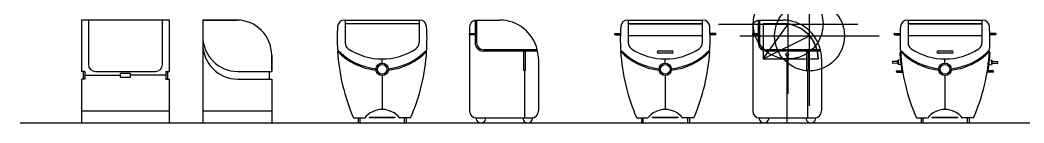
# Model space of a CAD drawing. Header units: millimetres. Extents: x 1077.9 to 1156.3, y 218.3 to 239.8.
# Drawn here: x 1077.91 to 1092.29, y 234.84 to 236.31 of the extents above; entities that cross this region are included whole.
import ezdxf

# ---------------------------------------------------------------- set-up
doc = ezdxf.new("R2010")
doc.units = ezdxf.units.MM
doc.header["$PDMODE"] = 34

msp = doc.modelspace()

# ---------------------------------------------------------------- linework, layer by layer
for p, q in [((1080.048, 236.314), (1078.788, 236.314)), ((1078.788, 236.314), (1078.788, 235.579)), ((1078.888, 236.314), (1078.888, 235.679)), ((1079.948, 235.679), (1079.948, 236.314)), ((1080.048, 235.579), (1080.048, 236.314)), ((1081.014, 236.314), (1080.527, 236.314)), ((1080.527, 236.314), (1080.527, 236.079)), ((1080.527, 236.314), (1081.014, 236.314)), ((1082.559, 236.314), (1083.635, 236.314)), ((1082.567, 236.314), (1082.567, 235.988)), ((1082.567, 236.264), (1083.627, 236.264)), ((1083.627, 236.314), (1083.627, 235.988)), ((1084.35, 236.22), (1084.35, 235.014)), ((1084.43, 236.312), (1084.43, 235.991)), ((1084.43, 236.307), (1084.45, 236.307)), ((1084.45, 236.314), (1084.781, 236.314)), ((1084.45, 236.314), (1084.45, 235.991)), ((1086.616, 236.314), (1087.692, 236.314)), ((1086.624, 236.314), (1086.624, 235.988)), ((1086.624, 236.264), (1087.684, 236.264)), ((1087.684, 236.258), (1086.624, 236.258)), ((1087.684, 236.314), (1087.684, 235.988)), ((1088.407, 236.22), (1088.407, 235.014)), ((1088.487, 236.312), (1088.487, 235.991)), ((1088.487, 236.307), (1088.506, 236.307)), ((1088.506, 236.314), (1088.838, 236.314)), ((1088.506, 236.314), (1088.506, 235.991)), ((1088.556, 236.264), (1088.838, 236.264)), ((1088.556, 236.264), (1088.556, 235.758)), ((1088.556, 235.758), (1088.915, 236.258)), ((1080.527, 236.079), (1080.527, 234.844)), ((1086.431, 236.124), (1086.511, 236.124)), ((1086.431, 236.104), (1086.431, 236.124)), ((1086.431, 236.104), (1086.511, 236.104)), ((1087.684, 236.088), (1086.624, 236.088)), ((1087.877, 236.124), (1087.796, 236.124)), ((1087.877, 236.104), (1087.797, 236.104)), ((1087.877, 236.104), (1087.877, 236.124)), ((1088.556, 235.758), (1089.222, 236.088)), ((1081.514, 235.814), (1081.514, 235.579)), ((1081.514, 235.579), (1081.514, 235.814)), ((1085.321, 235.891), (1084.55, 235.891)), ((1085.325, 235.871), (1084.55, 235.871)), ((1085.316, 235.891), (1085.316, 235.871)), ((1089.378, 235.891), (1088.606, 235.891)), ((1089.382, 235.871), (1088.606, 235.871)), ((1088.9, 234.844), (1088.9, 235.804)), ((1089.373, 235.891), (1089.373, 235.871)), ((1083.097, 235.698), (1083.097, 235.758)), ((1085.337, 235.758), (1085.337, 235.014)), ((1087.154, 235.698), (1087.154, 235.758)), ((1088.556, 235.758), (1089.344, 235.758)), ((1089.394, 235.758), (1089.394, 235.014)), ((1078.838, 235.579), (1078.788, 235.579)), ((1078.813, 235.579), (1078.813, 235.47)), ((1078.838, 235.579), (1078.838, 235.47)), ((1078.838, 235.525), (1079.343, 235.525)), ((1078.988, 235.579), (1079.848, 235.579)), ((1079.998, 235.525), (1079.493, 235.525)), ((1079.998, 235.579), (1079.998, 235.47)), ((1079.998, 235.579), (1080.048, 235.579)), ((1080.023, 235.579), (1080.023, 235.47)), ((1081.027, 235.579), (1081.514, 235.579)), ((1081.483, 235.47), (1081.483, 235.579)), ((1083.097, 235.52), (1083.097, 235.036)), ((1085.137, 235.591), (1085.137, 234.914)), ((1087.154, 235.52), (1087.154, 235.036)), ((1089.194, 235.591), (1089.194, 234.914)), ((1078.838, 235.47), (1078.788, 235.47)), ((1078.788, 235.47), (1078.788, 234.844)), ((1079.998, 235.47), (1080.048, 235.47)), ((1080.048, 234.844), (1080.048, 235.47)), ((1081.027, 235.47), (1081.514, 235.47)), ((1081.514, 235.47), (1081.514, 234.844)), ((1078.788, 235.014), (1080.048, 235.014)), ((1080.527, 235.014), (1081.514, 235.014)), ((1077.908, 234.844), (1106.68, 234.844)), ((1078.788, 234.844), (1080.048, 234.844)), ((1080.527, 234.844), (1081.514, 234.844)), ((1082.688, 234.914), (1082.845, 234.914)), ((1082.755, 234.914), (1082.755, 234.844)), ((1082.778, 234.914), (1082.778, 234.844)), ((1083.506, 234.914), (1083.349, 234.914)), ((1083.415, 234.914), (1083.415, 234.844)), ((1083.443, 234.914), (1083.443, 234.844)), ((1084.45, 234.914), (1085.237, 234.914)), ((1086.745, 234.914), (1086.901, 234.914)), ((1086.812, 234.914), (1086.812, 234.844)), ((1086.835, 234.914), (1086.835, 234.844)), ((1087.563, 234.914), (1087.406, 234.914)), ((1087.472, 234.914), (1087.472, 234.844)), ((1087.5, 234.914), (1087.5, 234.844)), ((1088.507, 234.914), (1089.294, 234.914))]:
    msp.add_line(p, q)
at = {"color": 4}
for p, q in [((1090.625, 236.314), (1091.7, 236.314)), ((1090.633, 236.314), (1090.633, 235.988)), ((1090.633, 236.264), (1091.693, 236.264)), ((1091.693, 236.258), (1090.633, 236.258)), ((1091.693, 236.314), (1091.693, 235.988)), ((1090.44, 236.124), (1090.52, 236.124)), ((1090.44, 236.104), (1090.52, 236.104)), ((1091.693, 236.088), (1090.633, 236.088)), ((1091.885, 236.124), (1091.805, 236.124)), ((1091.885, 236.104), (1091.805, 236.104)), ((1090.515, 235.851), (1090.525, 235.851)), ((1091.81, 235.851), (1091.8, 235.851)), ((1090.48, 235.723), (1090.41, 235.72)), ((1090.41, 235.72), (1090.411, 235.695)), ((1090.481, 235.697), (1090.411, 235.695)), ((1090.495, 235.733), (1090.48, 235.73)), ((1090.48, 235.73), (1090.481, 235.69)), ((1090.496, 235.688), (1090.481, 235.69)), ((1090.524, 235.747), (1090.494, 235.74)), ((1090.494, 235.74), (1090.496, 235.681)), ((1090.532, 235.676), (1090.496, 235.681)), ((1091.163, 235.698), (1091.163, 235.758)), ((1091.793, 235.676), (1091.829, 235.681)), ((1091.801, 235.747), (1091.831, 235.74)), ((1091.831, 235.74), (1091.829, 235.681)), ((1091.829, 235.688), (1091.844, 235.69)), ((1091.831, 235.733), (1091.846, 235.73)), ((1091.846, 235.73), (1091.844, 235.69)), ((1091.845, 235.723), (1091.915, 235.72)), ((1091.845, 235.697), (1091.915, 235.695)), ((1091.915, 235.72), (1091.915, 235.695)), ((1090.475, 235.59), (1090.555, 235.59)), ((1090.475, 235.571), (1090.558, 235.571)), ((1090.548, 235.571), (1090.558, 235.571)), ((1091.163, 235.52), (1091.163, 235.036)), ((1091.777, 235.571), (1091.767, 235.571)), ((1091.85, 235.571), (1091.767, 235.571)), ((1091.85, 235.59), (1091.77, 235.59)), ((1090.754, 234.914), (1090.91, 234.914)), ((1090.821, 234.914), (1090.821, 234.844)), ((1090.844, 234.914), (1090.844, 234.844)), ((1091.572, 234.914), (1091.415, 234.914)), ((1091.481, 234.914), (1091.481, 234.844)), ((1091.509, 234.914), (1091.509, 234.844))]:
    msp.add_line(p, q, dxfattribs=at)
msp.add_lwpolyline([(1088.556, 236.264), (1088.838, 236.264, -0.198912), (1089.196, 236.116, -0.198912), (1089.344, 235.758, -2.743988)], format="xyb")
for points in [[(1084.43, 236.104), (1084.35, 236.104), (1084.35, 236.124), (1084.43, 236.124)], [(1088.487, 236.104), (1088.407, 236.104), (1088.407, 236.124), (1088.487, 236.124)], [(1085.147, 235.871), (1085.147, 235.591), (1085.127, 235.591), (1085.127, 235.871)], [(1089.204, 235.871), (1089.204, 235.591), (1089.184, 235.591), (1089.184, 235.871)], [(1079.343, 235.55), (1079.343, 235.5), (1079.493, 235.5), (1079.493, 235.55)], [(1082.915, 234.926), (1083.278, 234.926), (1083.278, 234.914), (1082.915, 234.914)], [(1086.972, 234.926), (1087.335, 234.926), (1087.335, 234.914), (1086.972, 234.914)]]:
    msp.add_lwpolyline(points, close=True)
for points in [[(1087.054, 235.873), (1087.254, 235.873)], [(1087.254, 235.843), (1087.254, 235.843), (1087.054, 235.843)]]:
    msp.add_lwpolyline(points)
for points in [[(1091.063, 235.873), (1091.263, 235.873)], [(1091.263, 235.843), (1091.263, 235.843), (1091.063, 235.843)]]:
    msp.add_lwpolyline(points, dxfattribs=at)
msp.add_lwpolyline([(1090.981, 234.926), (1091.344, 234.926), (1091.344, 234.914), (1090.981, 234.914)], close=True, dxfattribs=at)
for centre, radius in [((1088.9, 235.824), 0.02), ((1083.097, 235.609), 0.089), ((1083.097, 235.609), 0.069), ((1087.154, 235.609), 0.089), ((1087.154, 235.609), 0.069)]:
    msp.add_circle(centre, radius)
for radius in [0.089, 0.069]:
    msp.add_circle((1091.163, 235.609), radius, dxfattribs=at)
for centre, radius, start, end in [((1081.014, 235.814), 0.5, 0, 90), ((1085.257, 236.037), 2.804, 176.2516, 182.9951), ((1082.559, 236.214), 0.1, 90, 176.2516), ((1083.635, 236.214), 0.1, 3.7484, 90), ((1080.936, 236.037), 2.804, 357.0049, 3.7484), ((1084.45, 236.214), 0.1, 101.476, 176.2516), ((1084.781, 235.758), 0.556, 13.7742, 90), ((1089.314, 236.037), 2.804, 176.2516, 182.9951), ((1086.616, 236.214), 0.1, 90, 176.2516), ((1087.692, 236.214), 0.1, 3.7484, 90), ((1084.993, 236.037), 2.804, 357.0049, 3.7484), ((1088.506, 236.214), 0.1, 101.476, 176.2516), ((1088.838, 235.758), 0.556, 13.7742, 90), ((1088.838, 235.758), 0.506, 0, 90), ((1081.027, 236.079), 0.5, 180, 270), ((1081.027, 235.97), 0.5, 180, 270), ((1082.667, 235.988), 0.1, 180, 236.4817), ((1083.527, 235.988), 0.1, 303.5183, 0), ((1084.55, 235.991), 0.12, 180, 270), ((1084.55, 235.991), 0.1, 180, 270), ((1086.724, 235.988), 0.1, 180, 236.4817), ((1087.584, 235.988), 0.1, 303.5183, 0), ((1088.606, 235.991), 0.12, 180, 270), ((1088.606, 235.991), 0.1, 180, 270), ((1083.097, 236.493), 0.879, 223.2648, 264.222), ((1085.257, 236.037), 2.804, 183.4303, 203.6115), ((1083.097, 236.473), 0.879, 223.3782, 264.2332), ((1085.277, 236.005), 2.804, 182.7496, 183.181), ((1083.097, 236.637), 0.879, 236.4817, 303.5183), ((1083.097, 236.493), 0.879, 275.788, 316.7352), ((1083.097, 236.473), 0.879, 275.777, 316.6218), ((1080.936, 236.037), 2.804, 336.3885, 356.5697), ((1080.916, 236.005), 2.804, 356.819, 357.2504), ((1084.781, 235.758), 0.556, 0, 11.6708), ((1087.154, 236.493), 0.879, 223.2648, 264.222), ((1089.314, 236.037), 2.804, 183.4303, 203.6115), ((1087.154, 236.473), 0.879, 223.3782, 264.2332), ((1089.334, 236.005), 2.804, 182.7496, 183.181), ((1087.154, 236.637), 0.879, 236.4817, 303.5183), ((1087.054, 235.858), 0.015, 90, 270), ((1087.154, 236.493), 0.879, 275.788, 316.7352), ((1087.154, 236.473), 0.879, 275.777, 316.6218), ((1087.254, 235.858), 0.015, 270, 90), ((1084.993, 236.037), 2.804, 336.3885, 356.5697), ((1084.973, 236.005), 2.804, 356.819, 357.2504), ((1088.838, 235.758), 0.556, 0, 11.6708), ((1078.988, 235.679), 0.1, 180, 270), ((1079.848, 235.679), 0.1, 270, 0), ((1083.097, 234.715), 0.321, 38.2397, 141.7603), ((1084.45, 235.014), 0.1, 180, 270), ((1085.237, 235.014), 0.1, 270, 0), ((1087.154, 234.715), 0.321, 38.2397, 141.7603), ((1088.507, 235.014), 0.1, 180, 270), ((1089.294, 235.014), 0.1, 270, 0), ((1084.513, 234.914), 0.07, 179.7881, 0), ((1085.184, 234.914), 0.07, 179.7881, 0), ((1088.57, 234.914), 0.07, 179.7881, 0), ((1089.241, 234.914), 0.07, 179.7881, 0)]:
    msp.add_arc(centre, radius, start, end)
for centre, radius, start, end in [((1093.323, 236.037), 2.804, 176.2516, 182.9951), ((1090.625, 236.214), 0.1, 90, 176.2516), ((1091.7, 236.214), 0.1, 3.7484, 90), ((1089.002, 236.037), 2.804, 357.0049, 3.7484), ((1090.44, 236.114), 0.00998, 90, 270), ((1091.885, 236.114), 0.00998, 270, 90), ((1090.733, 235.988), 0.1, 180, 236.4817), ((1091.593, 235.988), 0.1, 303.5183, 0), ((1093.323, 236.037), 2.814, 183.7981, 189.1299), ((1091.163, 236.493), 0.879, 223.2648, 264.222), ((1093.323, 236.037), 2.804, 183.4303, 203.6115), ((1091.163, 236.473), 0.879, 223.3782, 264.2332), ((1093.343, 236.005), 2.804, 182.7496, 183.181), ((1091.163, 236.637), 0.879, 236.4817, 303.5183), ((1091.063, 235.858), 0.015, 90, 270), ((1091.163, 236.493), 0.879, 275.788, 316.7352), ((1091.163, 236.473), 0.879, 275.777, 316.6218), ((1091.263, 235.858), 0.015, 270, 90), ((1089.002, 236.037), 2.804, 336.3885, 356.5697), ((1089.002, 236.037), 2.814, 350.8701, 356.2019), ((1088.982, 236.005), 2.804, 356.819, 357.2504), ((1090.475, 235.581), 0.00998, 90, 270), ((1091.85, 235.581), 0.00998, 270, 90), ((1091.163, 234.715), 0.321, 38.2397, 141.7603)]:
    msp.add_arc(centre, radius, start, end, dxfattribs=at)
for p in [(1088.915, 236.258), (1089.222, 236.088)]:
    msp.add_point(p)

doc.saveas('drawing.dxf')
